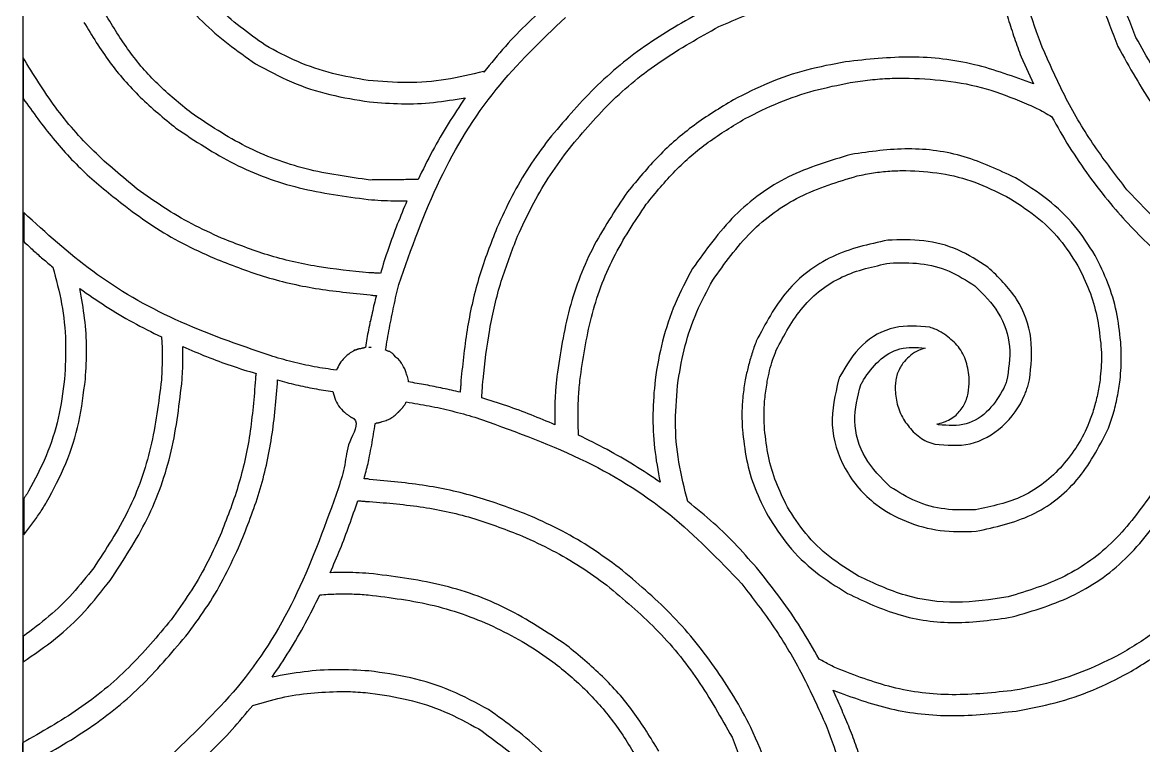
# Model space of a CAD drawing. Extents: x 0 to 371, y 0 to 260.
# Drawn here: x 0 to 42.89, y 94.83 to 122.5 of the extents above; entities that cross this region are included whole.
import ezdxf

# ---------------------------------------------------------------- set-up
doc = ezdxf.new("R2010")
doc.units = 0
doc.layers.add('Layer_1', color=7, linetype='CONTINUOUS')

msp = doc.modelspace()

# ---------------------------------------------------------------- linework, layer by layer
at = {"layer": 'Layer_1', "color": 7}
for points in [[(0.02646, 259.95312), (370.443122, 259.95312), (370.443122, 0.661457), (0.02646, 0.661457)], [(33.921959, 120.371672)], [(33.79897, 116.835452)], [(12.679329, 109.9444)], [(12.756327, 109.967139)], [(12.805937, 109.987292)], [(13.314949, 110.077726)], [(14.684375, 107.976562)], [(12.832292, 104.192814)], [(12.303125, 100.634374)], [(12.170316, 96.897135)]]:
    msp.add_lwpolyline(points, close=True, dxfattribs=at)
for points in [[(0.026355, 121.152502), (0.026355, 119.591873)], [(38.205936, 121.179373), (38.681876, 120.147395)], [(17.647501, 120.59698), (17.647501, 120.623335)], [(0.05271, 115.226248), (0.05271, 114.114689)], [(13.308748, 111.045625), (13.308748, 111.07198)], [(12.726355, 109.960937), (12.7, 109.960937)], [(12.938228, 110.013647), (12.911873, 110.013647)], [(13.335103, 110.066873), (13.255521, 110.066873)], [(13.91698, 109.960937), (13.890625, 109.960937)], [(14.313855, 109.669998), (14.2875, 109.696353), (14.207918, 109.775419)], [(14.763956, 108.743957), (14.763956, 108.796667)], [(36.221561, 108.796667), (36.221561, 108.928959)], [(14.472502, 107.685623), (14.552083, 107.764689)], [(14.261145, 107.47375), (14.2875, 107.500105), (14.367081, 107.579687)], [(13.49375, 107.156457), (13.520105, 107.156457)], [(0.05271, 104.272395), (0.05271, 102.896252)], [(0.026355, 99.007084), (0.026355, 98.028332)], [(0, 94.932397), (0, 94.006356)]]:
    msp.add_lwpolyline(points, dxfattribs=at)
for points, knots in [([(40.719478, 132.529585), (40.54438, 131.267463), (40.195662, 128.75386), (40.569356, 124.985767), (41.471288, 122.692154), (41.910103, 121.576248)], [0, 0, 0, 0, 3.81644, 7.600698, 11.186376, 11.186376, 11.186376, 11.186376]), ([(42.597916, 121.919897), (42.16989, 123.022584), (41.288582, 125.293021), (40.968389, 129.023116), (41.366373, 131.499637), (41.565938, 132.741458)], [0, 0, 0, 0, 3.536436, 7.28153, 11.048228, 11.048228, 11.048228, 11.048228]), ([(4.550627, 126.973335), (4.792689, 126.156256), (5.275008, 124.528194), (6.815104, 122.411746), (8.20977, 121.41812), (8.916252, 120.91479)], [0, 0, 0, 0, 2.544135, 5.069289, 7.661578, 7.661578, 7.661578, 7.661578]), ([(9.286771, 121.628958), (8.644403, 122.08803), (7.372477, 122.997017), (5.971915, 124.931037), (5.518763, 126.415111), (5.291667, 127.158853)], [0, 0, 0, 0, 2.359118, 4.671187, 6.993908, 6.993908, 6.993908, 6.993908]), ([(39.026041, 121.523022), (38.820271, 122.077503), (38.400759, 123.207944), (37.982096, 125.011672), (37.832325, 126.257839), (37.755835, 126.89427)], [0, 0, 0, 0, 1.773057, 3.6148, 5.537175, 5.537175, 5.537175, 5.537175]), ([(26.643335, 122.343127), (27.313955, 122.630169), (28.688615, 123.218559), (30.932812, 123.701973), (32.482497, 123.786831), (33.268253, 123.829858)], [0, 0, 0, 0, 2.184858, 4.4786, 6.83788, 6.83788, 6.83788, 6.83788]), ([(20.293335, 123.34875), (19.979038, 123.069505), (19.347646, 122.508527), (18.455646, 121.595467), (17.918103, 120.931317), (17.647501, 120.59698)], [0, 0, 0, 0, 1.261157, 2.533544, 3.823379, 3.823379, 3.823379, 3.823379]), ([(37.491251, 123.375105), (37.56362, 123.128167), (37.708318, 122.634424), (37.94554, 121.901838), (38.119342, 121.419628), (38.205936, 121.179373)], [0, 0, 0, 0, 0.771955, 1.543494, 2.30961, 2.30961, 2.30961, 2.30961]), ([(6.455937, 119.035835), (6.018172, 119.393754), (5.149031, 120.104366), (4.044085, 121.385496), (3.465178, 122.340757), (3.175, 122.819583)], [0, 0, 0, 0, 1.694336, 3.363942, 5.041931, 5.041931, 5.041931, 5.041931]), ([(14.393437, 112.474478), (14.875468, 113.834979), (15.808596, 116.468668), (17.944126, 119.987644), (19.846342, 121.805026), (20.769791, 122.687292)], [0, 0, 0, 0, 4.325799, 8.373986, 12.193383, 12.193383, 12.193383, 12.193383]), ([(26.24646, 123.057812), (25.460609, 122.619032), (23.900535, 121.747964), (21.835031, 120.043965), (20.698792, 118.698638), (20.134688, 118.030728)], [0, 0, 0, 0, 2.696805, 5.353711, 7.973324, 7.973324, 7.973324, 7.973324]), ([(2.354895, 122.50229), (2.666201, 121.989701), (3.287696, 120.966362), (4.480905, 119.603808), (5.407544, 118.838717), (5.873543, 118.453958)], [0, 0, 0, 0, 1.796934, 3.587419, 5.398736, 5.398736, 5.398736, 5.398736]), ([(20.822501, 117.554272), (21.355009, 118.194436), (22.428859, 119.485386), (24.410597, 121.093153), (25.896015, 121.924748), (26.643335, 122.343127)], [0, 0, 0, 0, 2.494016, 5.029417, 7.596492, 7.596492, 7.596492, 7.596492]), ([(47.386771, 116.099064), (46.747282, 116.636189), (45.460887, 117.716668), (43.847366, 119.692091), (43.016096, 121.17427), (42.597916, 121.919897)], [0, 0, 0, 0, 2.50184, 5.032695, 7.594725, 7.594725, 7.594725, 7.594725]), ([(13.229167, 120.279687), (12.770352, 120.359318), (11.850773, 120.51892), (10.51782, 120.965564), (9.696347, 121.408244), (9.286771, 121.628958)], [0, 0, 0, 0, 1.396029, 2.797991, 4.192053, 4.192053, 4.192053, 4.192053]), ([(42.253751, 116.099064), (41.828339, 116.649907), (40.974187, 117.755901), (39.888724, 119.574628), (39.315387, 120.869527), (39.026041, 121.523022)], [0, 0, 0, 0, 2.086879, 4.19008, 6.332929, 6.332929, 6.332929, 6.332929]), ([(41.910103, 121.576248), (42.349089, 120.788668), (43.220509, 119.225264), (44.918665, 117.153196), (46.268592, 116.023485), (46.937186, 115.46396)], [0, 0, 0, 0, 2.701966, 5.363601, 7.975465, 7.975465, 7.975465, 7.975465]), ([(4.39198, 116.125419), (3.824749, 116.594036), (2.68272, 117.537523), (1.208225, 119.233303), (0.421815, 120.510328), (0.026355, 121.152502)], [0, 0, 0, 0, 2.205062, 4.439538, 6.699793, 6.699793, 6.699793, 6.699793]), ([(31.485416, 120.993855), (30.987056, 120.898747), (29.992797, 120.709001), (28.548267, 120.226947), (27.648889, 119.768022), (27.199373, 119.538647)], [0, 0, 0, 0, 1.521205, 3.0349, 4.547437, 4.547437, 4.547437, 4.547437]), ([(38.681876, 120.147395), (37.935231, 120.423032), (36.425227, 120.980476), (33.966154, 121.268489), (32.321542, 121.08642), (31.485416, 120.993855)], [0, 0, 0, 0, 2.382382, 4.818091, 7.337064, 7.337064, 7.337064, 7.337064]), ([(8.916252, 120.91479), (9.369416, 120.671228), (10.276678, 120.183604), (11.754496, 119.703082), (12.772577, 119.540776), (13.281877, 119.459581)], [0, 0, 0, 0, 1.541296, 3.085767, 4.63181, 4.63181, 4.63181, 4.63181]), ([(17.647501, 120.623335), (17.166128, 120.508811), (16.202719, 120.279606), (14.713379, 120.15757), (13.724284, 120.23895), (13.229167, 120.279687)], [0, 0, 0, 0, 1.483277, 2.968593, 4.457334, 4.457334, 4.457334, 4.457334]), ([(27.648958, 118.824478), (28.076343, 119.037582), (28.92702, 119.46175), (30.279701, 119.919902), (31.206856, 120.106706), (31.670418, 120.200105)], [0, 0, 0, 0, 1.431634, 2.849563, 4.267399, 4.267399, 4.267399, 4.267399]), ([(31.670418, 120.200105), (31.922665, 120.23691), (32.423398, 120.309972), (33.175571, 120.367747), (33.674326, 120.37037), (33.921959, 120.371672)], [0, 0, 0, 0, 0.764628, 1.517857, 2.260617, 2.260617, 2.260617, 2.260617]), ([(33.921959, 120.371672), (34.455537, 120.343797), (35.51156, 120.28863), (37.058056, 119.949317), (38.019235, 119.551388), (38.496875, 119.353645)], [0, 0, 0, 0, 1.601448, 3.169478, 4.718378, 4.718378, 4.718378, 4.718378]), ([(0.026355, 119.591873), (0.396702, 119.073655), (1.13703, 118.03773), (2.446476, 116.64124), (3.444563, 115.855752), (3.942395, 115.46396)], [0, 0, 0, 0, 1.909822, 3.817759, 5.716462, 5.716462, 5.716462, 5.716462]), ([(13.281877, 119.459581), (13.689207, 119.427846), (14.503587, 119.364397), (15.729155, 119.416776), (16.532598, 119.551188), (16.933333, 119.618228)], [0, 0, 0, 0, 1.225052, 2.449256, 3.667467, 3.667467, 3.667467, 3.667467]), ([(16.933333, 119.618228), (16.716, 119.287621), (16.278824, 118.622586), (15.674028, 117.582393), (15.31491, 116.859957), (15.13396, 116.495939)], [0, 0, 0, 0, 1.186835, 2.387384, 3.60669, 3.60669, 3.60669, 3.60669]), ([(27.199373, 119.538647), (26.686784, 119.227341), (25.663445, 118.605846), (24.300891, 117.412637), (23.5358, 116.485998), (23.151041, 116.019998)], [0, 0, 0, 0, 1.796934, 3.587419, 5.398736, 5.398736, 5.398736, 5.398736]), ([(38.496875, 119.353645), (38.598521, 119.308315), (38.798621, 119.219081), (39.085909, 119.061086), (39.275175, 118.956205), (39.370206, 118.903544)], [0, 0, 0, 0, 0.333736, 0.656986, 0.982968, 0.982968, 0.982968, 0.982968]), ([(13.308748, 116.469583), (12.48316, 116.583108), (10.843653, 116.808553), (8.501013, 117.67296), (7.136417, 118.582351), (6.455937, 119.035835)], [0, 0, 0, 0, 2.496034, 4.956791, 7.404469, 7.404469, 7.404469, 7.404469]), ([(23.86521, 115.543542), (24.223128, 115.981307), (24.93374, 116.850448), (26.214871, 117.955393), (27.170132, 118.5343), (27.648958, 118.824478)], [0, 0, 0, 0, 1.694336, 3.363942, 5.041931, 5.041931, 5.041931, 5.041931]), ([(39.370206, 118.903544), (39.590421, 118.512185), (40.030175, 117.730666), (40.787156, 116.619745), (41.342165, 115.919421), (41.619164, 115.569897)], [0, 0, 0, 0, 1.34675, 2.689374, 4.027112, 4.027112, 4.027112, 4.027112]), ([(5.873543, 118.453958), (6.602026, 117.968505), (8.064567, 116.993881), (10.581405, 116.077941), (12.34221, 115.845586), (13.229167, 115.728544)], [0, 0, 0, 0, 2.620006, 5.260071, 7.939734, 7.939734, 7.939734, 7.939734]), ([(20.134688, 118.030728), (19.878079, 117.683804), (19.360601, 116.984197), (18.703884, 115.845063), (18.335332, 115.045333), (18.150313, 114.643855)], [0, 0, 0, 0, 1.293785, 2.609043, 3.934954, 3.934954, 3.934954, 3.934954]), ([(18.944063, 114.326562), (19.119947, 114.708457), (19.469841, 115.468177), (20.099024, 116.548464), (20.582212, 117.220212), (20.822501, 117.554272)], [0, 0, 0, 0, 1.260923, 2.508409, 3.742495, 3.742495, 3.742495, 3.742495]), ([(37.994063, 116.549165), (37.350188, 116.852894), (36.054532, 117.464081), (33.869879, 117.76524), (32.427397, 117.554832), (31.697289, 117.448335)], [0, 0, 0, 0, 2.127579, 4.281279, 6.488593, 6.488593, 6.488593, 6.488593]), ([(31.697289, 117.448335), (30.880172, 117.206266), (29.252008, 116.723927), (27.135333, 115.183911), (26.141601, 113.789199), (25.638228, 113.08271)], [0, 0, 0, 0, 2.544261, 5.069616, 7.661989, 7.661989, 7.661989, 7.661989]), ([(31.935002, 116.62823), (32.141604, 116.67022), (32.552773, 116.753785), (33.176453, 116.823014), (33.592066, 116.831318), (33.79897, 116.835452)], [0, 0, 0, 0, 0.632289, 1.258347, 1.878993, 1.878993, 1.878993, 1.878993]), ([(33.79897, 116.835452), (34.248808, 116.811962), (35.144096, 116.765211), (36.453344, 116.427441), (37.25178, 116.031941), (37.650414, 115.83448)], [0, 0, 0, 0, 1.349385, 2.685609, 4.017932, 4.017932, 4.017932, 4.017932]), ([(15.13396, 116.495939), (14.925284, 116.490355), (14.513882, 116.479347), (13.905302, 116.48628), (13.505665, 116.475095), (13.308748, 116.469583)], [0, 0, 0, 0, 0.626202, 1.234546, 1.825478, 1.825478, 1.825478, 1.825478]), ([(26.405623, 112.633125), (26.86266, 113.275338), (27.767369, 114.546606), (29.699407, 115.952259), (31.186968, 116.402049), (31.935002, 116.62823)], [0, 0, 0, 0, 2.355363, 4.662467, 6.996104, 6.996104, 6.996104, 6.996104]), ([(41.036771, 113.585522), (40.787976, 113.973904), (40.281511, 114.764522), (39.238357, 115.768712), (38.414075, 116.285723), (37.994063, 116.549165)], [0, 0, 0, 0, 1.380479, 2.810201, 4.295596, 4.295596, 4.295596, 4.295596]), ([(7.620207, 114.24698), (7.238271, 114.42287), (6.47844, 114.772789), (5.397942, 115.401905), (4.726082, 115.885124), (4.39198, 116.125419)], [0, 0, 0, 0, 1.261043, 2.508744, 3.74294, 3.74294, 3.74294, 3.74294]), ([(23.151041, 116.019998), (22.672313, 115.306498), (21.709108, 113.87093), (20.797126, 111.399761), (20.550009, 109.668212), (20.425626, 108.796667)], [0, 0, 0, 0, 2.57152, 5.17392, 7.811241, 7.811241, 7.811241, 7.811241]), ([(37.650414, 115.83448), (38.028208, 115.59911), (38.768569, 115.137856), (39.703931, 114.241581), (40.154586, 113.534815), (40.375313, 113.188647)], [0, 0, 0, 0, 1.333601, 2.613455, 3.8421, 3.8421, 3.8421, 3.8421]), ([(52.44021, 109.722709), (51.079758, 110.206381), (48.447375, 111.142254), (44.940436, 113.282606), (43.130259, 115.180219), (42.253751, 116.099064)], [0, 0, 0, 0, 4.327075, 8.372602, 12.170448, 12.170448, 12.170448, 12.170448]), ([(3.942395, 115.46396), (4.287363, 115.2075), (4.982938, 114.690385), (6.119625, 114.028814), (6.923034, 113.663877), (7.328752, 113.479585)], [0, 0, 0, 0, 1.288889, 2.598854, 3.935256, 3.935256, 3.935256, 3.935256]), ([(13.229167, 115.728544), (13.394337, 115.714324), (13.722318, 115.686086), (14.216843, 115.676107), (14.545465, 115.675925), (14.71073, 115.675833)], [0, 0, 0, 0, 0.497214, 0.987323, 1.483148, 1.483148, 1.483148, 1.483148]), ([(14.71073, 115.675833), (14.585739, 115.376507), (14.333744, 114.773032), (13.990539, 113.847663), (13.792963, 113.215636), (13.693738, 112.898224)], [0, 0, 0, 0, 0.97309, 1.961856, 2.959406, 2.959406, 2.959406, 2.959406]), ([(21.325313, 108.796667), (21.444705, 109.608711), (21.682092, 111.223307), (22.523986, 113.532596), (23.419935, 114.875925), (23.86521, 115.543542)], [0, 0, 0, 0, 2.45932, 4.88989, 7.291338, 7.291338, 7.291338, 7.291338]), ([(41.619164, 115.569897), (41.873681, 115.274693), (42.385905, 114.680586), (43.237952, 113.851809), (43.849954, 113.340806), (44.159061, 113.08271)], [0, 0, 0, 0, 1.168937, 2.352526, 3.560394, 3.560394, 3.560394, 3.560394]), ([(9.47229, 109.749064), (8.248719, 110.171691), (5.871438, 110.992816), (2.659097, 112.835318), (0.905686, 114.443783), (0.05271, 115.226248)], [0, 0, 0, 0, 3.879468, 7.537437, 11.002609, 11.002609, 11.002609, 11.002609]), ([(18.150313, 114.643855), (17.91474, 114.035627), (17.437029, 112.802218), (16.987612, 110.834182), (16.846327, 109.482201), (16.774687, 108.796667)], [0, 0, 0, 0, 1.954953, 3.964392, 6.031377, 6.031377, 6.031377, 6.031377]), ([(0.05271, 114.114689), (0.173947, 114.002347), (0.414498, 113.779447), (0.78205, 113.449523), (1.036046, 113.241136), (1.16427, 113.135937)], [0, 0, 0, 0, 0.495869, 0.983865, 1.481374, 1.481374, 1.481374, 1.481374]), ([(13.255521, 112.924064), (12.594137, 112.988712), (11.28837, 113.116346), (9.391619, 113.553844), (8.20433, 114.018418), (7.620207, 114.24698)], [0, 0, 0, 0, 1.992577, 3.933933, 5.813997, 5.813997, 5.813997, 5.813997]), ([(17.621146, 108.823022), (17.692863, 109.467144), (17.834577, 110.739943), (18.273247, 112.58999), (18.722655, 113.753394), (18.944063, 114.326562)], [0, 0, 0, 0, 1.943386, 3.84017, 5.682105, 5.682105, 5.682105, 5.682105]), ([(33.099271, 114.167915), (32.374759, 114.00947), (30.933005, 113.69417), (29.108348, 112.286612), (28.420313, 110.970498), (28.072188, 110.304586)], [0, 0, 0, 0, 2.206894, 4.391638, 6.62917, 6.62917, 6.62917, 6.62917]), ([(36.93573, 113.135937), (36.561969, 113.377973), (35.810091, 113.864868), (34.472357, 114.206771), (33.561179, 114.180986), (33.099271, 114.167915)], [0, 0, 0, 0, 1.329611, 2.674722, 4.057669, 4.057669, 4.057669, 4.057669]), ([(7.328752, 113.479585), (7.950082, 113.235143), (9.211977, 112.738692), (11.225567, 112.276019), (12.609645, 112.144191), (13.308748, 112.077603)], [0, 0, 0, 0, 2.001194, 4.064337, 6.170037, 6.170037, 6.170037, 6.170037]), ([(28.839583, 109.960937), (29.142552, 110.537029), (29.740463, 111.673951), (31.310921, 112.896437), (32.55534, 113.161683), (33.178853, 113.294584)], [0, 0, 0, 0, 1.939308, 3.827231, 5.723082, 5.723082, 5.723082, 5.723082]), ([(33.178853, 113.294584), (33.570714, 113.304016), (34.343374, 113.322616), (35.476512, 113.033481), (36.115477, 112.624457), (36.432918, 112.421252)], [0, 0, 0, 0, 1.173205, 2.313288, 3.43889, 3.43889, 3.43889, 3.43889]), ([(42.016039, 110.27823), (41.972283, 110.662097), (41.884949, 111.428266), (41.54754, 112.543737), (41.207506, 113.237284), (41.036771, 113.585522)], [0, 0, 0, 0, 1.157468, 2.310219, 3.472746, 3.472746, 3.472746, 3.472746]), ([(1.16427, 113.135937), (1.287686, 112.670104), (1.534871, 111.737101), (1.687984, 110.292409), (1.638521, 109.329545), (1.613855, 108.849377)], [0, 0, 0, 0, 1.444482, 2.893114, 4.334161, 4.334161, 4.334161, 4.334161]), ([(13.693738, 112.898224), (13.648006, 112.90021), (13.552884, 112.904341), (13.407245, 112.919704), (13.30667, 112.922594), (13.255521, 112.924064)], [0, 0, 0, 0, 0.137298, 0.285587, 0.439042, 0.439042, 0.439042, 0.439042]), ([(25.638228, 113.08271), (25.401097, 112.640346), (24.926533, 111.755052), (24.460607, 110.314107), (24.188924, 108.895026), (24.099583, 107.519012), (24.149855, 106.203295), (24.312662, 105.34053), (24.394376, 104.907498)], [0, 0, 0, 0, 1.503159, 3.008232, 4.52133, 5.827486, 7.137894, 8.458358, 8.458358, 8.458358, 8.458358]), ([(38.52323, 108.823022), (38.581549, 109.350122), (38.699307, 110.414448), (38.123776, 111.999209), (37.334451, 112.754439), (36.93573, 113.135937)], [0, 0, 0, 0, 1.577662, 3.185635, 4.827022, 4.827022, 4.827022, 4.827022]), ([(40.375313, 113.188647), (40.528488, 112.877685), (40.83322, 112.259046), (41.129114, 111.258181), (41.208599, 110.571488), (41.248644, 110.22552)], [0, 0, 0, 0, 1.03879, 2.066605, 3.11024, 3.11024, 3.11024, 3.11024]), ([(13.890625, 109.960937), (13.938144, 110.243169), (14.033107, 110.807176), (14.207466, 111.643953), (14.331666, 112.198619), (14.393437, 112.474478)], [0, 0, 0, 0, 0.858539, 1.715686, 2.563774, 2.563774, 2.563774, 2.563774]), ([(25.082706, 108.796667), (25.162074, 109.244452), (25.320778, 110.139847), (25.763918, 111.434544), (26.192073, 112.234255), (26.405623, 112.633125)], [0, 0, 0, 0, 1.363155, 2.725773, 4.081693, 4.081693, 4.081693, 4.081693]), ([(36.432918, 112.421252), (36.761431, 112.0965), (37.414216, 111.451189), (37.869036, 110.102903), (37.722754, 109.211255), (37.650414, 108.770312)], [0, 0, 0, 0, 1.374335, 2.730929, 4.058141, 4.058141, 4.058141, 4.058141]), ([(2.407605, 108.849377), (2.430652, 109.236988), (2.476658, 110.010743), (2.40235, 111.173598), (2.26496, 111.935022), (2.196248, 112.315832)], [0, 0, 0, 0, 1.16417, 2.323936, 3.484296, 3.484296, 3.484296, 3.484296]), ([(2.196248, 112.315832), (2.522268, 112.08921), (3.180971, 111.631334), (4.223171, 111.010987), (4.951809, 110.646792), (5.318021, 110.463748)], [0, 0, 0, 0, 1.190935, 2.406212, 3.634184, 3.634184, 3.634184, 3.634184]), ([(13.308748, 112.077603), (13.335011, 112.070497), (13.386907, 112.056454), (13.46717, 112.051391), (13.520051, 112.051296), (13.54646, 112.051248)], [0, 0, 0, 0, 0.081419, 0.160887, 0.240161, 0.240161, 0.240161, 0.240161]), ([(13.54646, 112.051248), (13.514447, 111.943199), (13.449741, 111.724804), (13.382788, 111.386521), (13.333563, 111.159878), (13.308748, 111.045625)], [0, 0, 0, 0, 0.337885, 0.682958, 1.033752, 1.033752, 1.033752, 1.033752]), ([(13.308748, 111.07198), (13.284109, 110.959796), (13.235409, 110.738062), (13.175801, 110.40247), (13.140837, 110.179273), (13.12323, 110.066873)], [0, 0, 0, 0, 0.344544, 0.680993, 1.022307, 1.022307, 1.022307, 1.022307]), ([(34.713127, 110.833752), (34.255123, 110.873897), (33.327894, 110.955172), (32.014134, 110.21629), (31.525346, 109.384048), (31.273543, 108.955314)], [0, 0, 0, 0, 1.356337, 2.745907, 4.222353, 4.222353, 4.222353, 4.222353]), ([(35.269164, 110.569169), (35.211886, 110.604763), (35.094486, 110.677719), (34.908782, 110.768209), (34.777377, 110.812229), (34.713127, 110.833752)], [0, 0, 0, 0, 0.202266, 0.414576, 0.617704, 0.617704, 0.617704, 0.617704]), ([(5.318021, 110.463748), (5.330589, 110.280878), (5.355574, 109.917321), (5.343797, 109.3696), (5.326646, 109.005912), (5.318021, 108.823022)], [0, 0, 0, 0, 0.549632, 1.092699, 1.642048, 1.642048, 1.642048, 1.642048]), ([(28.072188, 110.304586), (28.013865, 110.143936), (27.896949, 109.821891), (27.76033, 109.325719), (27.68608, 108.990577), (27.648958, 108.823022)], [0, 0, 0, 0, 0.512559, 1.027502, 1.54235, 1.54235, 1.54235, 1.54235]), ([(36.221561, 108.928959), (36.186638, 109.154842), (36.118859, 109.593236), (35.782756, 110.1798), (35.440099, 110.439579), (35.269164, 110.569169)], [0, 0, 0, 0, 0.68232, 1.324241, 1.963214, 1.963214, 1.963214, 1.963214]), ([(41.248644, 110.22552), (41.261128, 110.067181), (41.285926, 109.752668), (41.269967, 109.283528), (41.238067, 108.975414), (41.222289, 108.823022)], [0, 0, 0, 0, 0.476174, 0.945835, 1.405453, 1.405453, 1.405453, 1.405453]), ([(41.989168, 108.823022), (42.003385, 108.981976), (42.031954, 109.301395), (42.03678, 109.787507), (42.023009, 110.113325), (42.016039, 110.27823)], [0, 0, 0, 0, 0.478613, 0.961775, 1.45692, 1.45692, 1.45692, 1.45692]), ([(6.111771, 108.849377), (6.118894, 108.984277), (6.133341, 109.257891), (6.137923, 109.672725), (6.138059, 109.952421), (6.138127, 110.093228)], [0, 0, 0, 0, 0.405221, 0.8219, 1.244335, 1.244335, 1.244335, 1.244335]), ([(6.138127, 110.093228), (6.440258, 109.964285), (7.047308, 109.70521), (7.983133, 109.360015), (8.621406, 109.161374), (8.943123, 109.06125)], [0, 0, 0, 0, 0.985399, 1.979893, 2.990599, 2.990599, 2.990599, 2.990599]), ([(12.541353, 109.855), (12.465525, 109.796854), (12.313682, 109.680417), (12.134016, 109.452922), (12.052754, 109.279913), (12.012187, 109.193542)], [0, 0, 0, 0, 0.285942, 0.572589, 0.85835, 0.85835, 0.85835, 0.85835]), ([(12.7, 109.960937), (12.698487, 109.953743), (12.695875, 109.941319), (12.684511, 109.937103), (12.672217, 109.932352), (12.674335, 109.93911), (12.67703, 109.941444), (12.691962, 109.960374), (12.62423, 109.896865), (12.590856, 109.881779), (12.557619, 109.863799), (12.541353, 109.855)], [0, 0, 0, 0, 0.019808, 0.034209, 0.041108, 0.045546, 0.049072, 0.052748, 0.111174, 0.16551, 0.21759, 0.21759, 0.21759, 0.21759]), ([(12.679329, 109.9444), (12.681727, 109.946325), (12.68646, 109.950125), (12.691899, 109.953981), (12.703355, 109.962589), (12.693534, 109.958375), (12.686855, 109.954417), (12.682063, 109.948039), (12.679329, 109.9444)], [0, 0, 0, 0, 0.008785, 0.017344, 0.026486, 0.030553, 0.040391, 0.053457, 0.053457, 0.053457, 0.053457]), ([(12.911873, 110.013647), (12.896547, 110.012521), (12.869227, 110.010513), (12.836146, 109.993013), (12.808364, 109.989238), (12.785782, 109.97931), (12.770339, 109.977823), (12.751182, 109.954072), (12.75316, 109.963681), (12.755099, 109.964949), (12.758195, 109.969874), (12.746814, 109.961219), (12.73861, 109.961662), (12.730808, 109.9612), (12.726355, 109.960937)], [0, 0, 0, 0, 0.045619, 0.081318, 0.10962, 0.130451, 0.150517, 0.169479, 0.172178, 0.174419, 0.176807, 0.18549, 0.195083, 0.207836, 0.207836, 0.207836, 0.207836]), ([(12.756327, 109.967139), (12.758465, 109.968588), (12.763388, 109.971926), (12.769007, 109.977615), (12.784551, 109.989264), (12.77171, 109.984966), (12.763204, 109.980282), (12.758822, 109.971908), (12.756327, 109.967139)], [0, 0, 0, 0, 0.007452, 0.017162, 0.030827, 0.035875, 0.04749, 0.062853, 0.062853, 0.062853, 0.062853]), ([(12.805937, 109.987292), (12.812807, 109.989633), (12.826261, 109.994217), (12.839979, 109.999866), (12.865844, 110.015478), (12.844801, 110.011717), (12.828328, 110.00583), (12.814368, 109.994272), (12.805937, 109.987292)], [0, 0, 0, 0, 0.020705, 0.040545, 0.059399, 0.067243, 0.087897, 0.119394, 0.119394, 0.119394, 0.119394]), ([(13.12323, 110.066873), (13.114234, 110.065086), (13.095571, 110.061377), (13.071799, 110.045651), (13.038257, 110.037926), (13.001459, 110.037062), (12.968441, 110.019854), (12.947492, 110.01555), (12.938228, 110.013647)], [0, 0, 0, 0, 0.027282, 0.056601, 0.083883, 0.129501, 0.1652, 0.193503, 0.193503, 0.193503, 0.193503]), ([(13.255521, 110.066873), (13.262194, 110.067783), (13.275722, 110.069628), (13.294593, 110.077931), (13.308259, 110.077794), (13.314949, 110.077726)], [0, 0, 0, 0, 0.020149, 0.040847, 0.060698, 0.060698, 0.060698, 0.060698]), ([(13.314949, 110.077726), (13.317208, 110.07718), (13.321936, 110.076035), (13.328904, 110.072431), (13.33295, 110.068803), (13.335103, 110.066873)], [0, 0, 0, 0, 0.006958, 0.014565, 0.023215, 0.023215, 0.023215, 0.023215]), ([(14.049271, 109.907711), (14.031777, 109.909446), (13.997597, 109.912838), (13.952121, 109.932311), (13.92806, 109.951911), (13.91698, 109.960937)], [0, 0, 0, 0, 0.052537, 0.102649, 0.145423, 0.145423, 0.145423, 0.145423]), ([(14.207918, 109.775419), (14.206118, 109.782606), (14.202284, 109.79792), (14.177156, 109.809508), (14.152826, 109.830977), (14.12119, 109.856864), (14.083218, 109.879461), (14.060182, 109.898631), (14.049271, 109.907711)], [0, 0, 0, 0, 0.021163, 0.045091, 0.077242, 0.119759, 0.167009, 0.209525, 0.209525, 0.209525, 0.209525]), ([(28.495418, 108.770312), (28.523505, 108.908837), (28.578922, 109.182157), (28.689868, 109.581661), (28.789988, 109.835297), (28.839583, 109.960937)], [0, 0, 0, 0, 0.424009, 0.8366, 1.2416, 1.2416, 1.2416, 1.2416]), ([(32.17323, 108.823022), (32.351997, 109.077132), (32.710153, 109.586234), (33.560669, 110.107188), (34.202824, 110.062593), (34.528125, 110.040002)], [0, 0, 0, 0, 0.929904, 1.863034, 2.821039, 2.821039, 2.821039, 2.821039]), ([(34.528125, 110.040002), (34.416996, 110.003209), (34.194657, 109.929594), (33.910951, 109.718222), (33.757766, 109.544454), (33.681664, 109.458125)], [0, 0, 0, 0, 0.349322, 0.698905, 1.04404, 1.04404, 1.04404, 1.04404]), ([(12.012187, 109.193542), (11.7294, 109.234212), (11.16062, 109.316013), (10.312111, 109.502214), (9.753601, 109.666378), (9.47229, 109.749064)], [0, 0, 0, 0, 0.856909, 1.723537, 2.60302, 2.60302, 2.60302, 2.60302]), ([(14.763956, 108.796667), (14.755192, 108.831628), (14.738125, 108.899706), (14.712485, 108.996948), (14.685627, 109.085538), (14.657235, 109.167818), (14.625312, 109.249276), (14.583932, 109.314293), (14.553961, 109.371076), (14.523782, 109.412833), (14.493788, 109.471196), (14.445847, 109.536367), (14.388416, 109.612038), (14.338691, 109.650692), (14.313855, 109.669998)], [0, 0, 0, 0, 0.108127, 0.210554, 0.301684, 0.385701, 0.471851, 0.563169, 0.616245, 0.66427, 0.717346, 0.81257, 0.906719, 1.000669, 1.000669, 1.000669, 1.000669]), ([(33.681664, 109.458125), (33.639405, 109.394549), (33.55453, 109.266863), (33.458389, 109.053665), (33.43093, 108.900346), (33.417081, 108.823022)], [0, 0, 0, 0, 0.228959, 0.459846, 0.694772, 0.694772, 0.694772, 0.694772]), ([(8.943123, 109.06125), (8.936022, 109.037234), (8.922562, 108.991714), (8.916219, 108.920109), (8.916241, 108.873562), (8.916252, 108.849377)], [0, 0, 0, 0, 0.074946, 0.142053, 0.214631, 0.214631, 0.214631, 0.214631]), ([(31.273543, 108.955314), (31.266307, 108.944184), (31.250267, 108.919512), (31.241424, 108.871906), (31.228019, 108.840081), (31.220833, 108.823022)], [0, 0, 0, 0, 0.039476, 0.087505, 0.142997, 0.142997, 0.142997, 0.142997]), ([(1.613855, 108.849377), (1.546936, 108.348794), (1.41312, 107.347796), (0.947924, 105.898041), (0.474561, 105.007799), (0.238228, 104.563334)], [0, 0, 0, 0, 1.513325, 3.026145, 4.534517, 4.534517, 4.534517, 4.534517]), ([(0.926042, 104.140103), (1.185241, 104.628158), (1.703619, 105.604229), (2.2025, 107.199047), (2.339122, 108.298342), (2.407605, 108.849377)], [0, 0, 0, 0, 1.655627, 3.311125, 4.974999, 4.974999, 4.974999, 4.974999]), ([(5.318021, 108.823022), (5.211104, 107.958313), (4.998509, 106.238919), (4.134555, 103.77378), (3.193468, 102.339771), (2.725415, 101.626562)], [0, 0, 0, 0, 2.610138, 5.190017, 7.742731, 7.742731, 7.742731, 7.742731]), ([(3.360002, 101.150105), (3.86114, 101.915471), (4.866631, 103.451113), (5.798416, 106.085876), (6.006936, 107.924825), (6.111771, 108.849377)], [0, 0, 0, 0, 2.738161, 5.49389, 8.280221, 8.280221, 8.280221, 8.280221]), ([(8.916252, 108.849377), (8.858778, 108.14653), (8.745505, 106.761321), (8.302239, 104.74595), (7.809633, 103.489041), (7.56698, 102.869897)], [0, 0, 0, 0, 2.114445, 4.167261, 6.160141, 6.160141, 6.160141, 6.160141]), ([(8.334375, 102.552604), (8.593041, 103.202274), (9.118453, 104.521906), (9.585701, 106.636818), (9.703629, 108.089075), (9.763228, 108.823022)], [0, 0, 0, 0, 2.095445, 4.256339, 6.464269, 6.464269, 6.464269, 6.464269]), ([(9.763228, 108.823022), (9.994391, 108.757609), (10.457334, 108.626609), (11.165859, 108.484905), (11.641833, 108.410601), (11.879895, 108.373437)], [0, 0, 0, 0, 0.720478, 1.442882, 2.165737, 2.165737, 2.165737, 2.165737]), ([(16.748331, 108.347082), (16.528095, 108.398183), (16.088818, 108.500107), (15.427086, 108.632538), (14.984645, 108.706877), (14.763956, 108.743957)], [0, 0, 0, 0, 0.678238, 1.352795, 2.024117, 2.024117, 2.024117, 2.024117]), ([(16.774687, 108.796667), (16.773122, 108.746008), (16.770048, 108.646532), (16.75297, 108.497217), (16.749896, 108.397741), (16.748331, 108.347082)], [0, 0, 0, 0, 0.151991, 0.298453, 0.450443, 0.450443, 0.450443, 0.450443]), ([(17.568437, 108.136759), (17.575584, 108.215575), (17.589689, 108.371116), (17.599193, 108.600457), (17.613951, 108.750076), (17.621146, 108.823022)], [0, 0, 0, 0, 0.237389, 0.46848, 0.68834, 0.68834, 0.68834, 0.68834]), ([(20.425626, 108.796667), (20.409806, 108.611235), (20.378035, 108.238851), (20.356811, 107.673652), (20.367512, 107.294647), (20.372916, 107.10323)], [0, 0, 0, 0, 0.558295, 1.121167, 1.695522, 1.695522, 1.695522, 1.695522]), ([(21.272603, 106.706355), (21.265656, 106.941826), (21.251879, 107.408842), (21.261305, 108.107009), (21.304016, 108.567208), (21.325313, 108.796667)], [0, 0, 0, 0, 0.706737, 1.401697, 2.092798, 2.092798, 2.092798, 2.092798]), ([(25.45271, 104.166459), (25.323964, 104.667558), (25.065824, 105.672282), (24.939752, 107.236687), (25.034956, 108.275589), (25.082706, 108.796667)], [0, 0, 0, 0, 1.550432, 3.108675, 4.676708, 4.676708, 4.676708, 4.676708]), ([(27.648958, 108.823022), (27.617239, 108.617656), (27.55315, 108.202705), (27.510976, 107.565141), (27.532247, 107.135728), (27.543021, 106.918228)], [0, 0, 0, 0, 0.623305, 1.259418, 1.912297, 1.912297, 1.912297, 1.912297]), ([(28.389998, 106.918228), (28.379186, 107.127257), (28.357748, 107.541704), (28.400513, 108.161664), (28.463801, 108.567546), (28.495418, 108.770312)], [0, 0, 0, 0, 0.62747, 1.244106, 1.859682, 1.859682, 1.859682, 1.859682]), ([(31.220833, 108.823022), (31.087813, 108.251277), (30.820195, 107.100995), (31.383854, 105.348125), (32.468265, 104.081428), (33.790665, 103.361345), (35.108878, 102.990728), (36.022988, 103.015827), (36.486144, 103.028544)], [0, 0, 0, 0, 1.73369, 3.487973, 5.285129, 6.608928, 7.955555, 9.338627, 9.338627, 9.338627, 9.338627]), ([(33.205208, 104.72198), (32.850558, 105.071996), (32.147537, 105.765831), (31.714918, 107.240463), (31.951062, 108.177034), (32.067293, 108.63802)], [0, 0, 0, 0, 1.480055, 2.933911, 4.343136, 4.343136, 4.343136, 4.343136]), ([(32.067293, 108.63802), (32.083268, 108.657331), (32.114943, 108.695623), (32.144655, 108.761029), (32.164068, 108.803146), (32.17323, 108.823022)], [0, 0, 0, 0, 0.074841, 0.148401, 0.214136, 0.214136, 0.214136, 0.214136]), ([(33.417081, 108.823022), (33.409923, 108.787883), (33.395704, 108.71808), (33.390657, 108.611539), (33.387609, 108.336503), (33.44505, 107.890725), (33.66858, 107.304482), (33.942115, 106.993665), (34.078539, 106.838647)], [0, 0, 0, 0, 0.107425, 0.213394, 0.319179, 0.932816, 1.551138, 2.166364, 2.166364, 2.166364, 2.166364]), ([(34.898644, 106.362707), (35.3587, 106.321716), (36.290084, 106.238729), (37.571433, 106.990968), (38.186889, 107.842921), (38.412125, 108.427022), (38.471818, 108.621961), (38.505825, 108.754953), (38.52323, 108.823022)], [0, 0, 0, 0, 1.356337, 2.745907, 4.222353, 4.421742, 4.622772, 4.833539, 4.833539, 4.833539, 4.833539]), ([(35.71875, 107.47375), (35.826808, 107.593758), (36.044687, 107.835729), (36.193805, 108.310811), (36.212316, 108.634829), (36.221561, 108.796667)], [0, 0, 0, 0, 0.479683, 0.967182, 1.45365, 1.45365, 1.45365, 1.45365]), ([(41.222289, 108.823022), (41.192761, 108.633617), (41.134444, 108.259549), (40.991697, 107.710909), (40.656898, 106.745449), (39.870674, 105.480388), (38.334326, 104.24467), (37.085514, 103.981186), (36.459789, 103.849165)], [0, 0, 0, 0, 0.574784, 1.135173, 1.697974, 3.637211, 5.524938, 7.42066, 7.42066, 7.42066, 7.42066]), ([(37.650414, 108.770312), (37.639612, 108.74144), (37.617113, 108.6813), (37.577779, 108.59474), (37.555279, 108.5346), (37.544478, 108.505728)], [0, 0, 0, 0, 0.092457, 0.192584, 0.28504, 0.28504, 0.28504, 0.28504]), ([(41.513228, 106.891873), (41.587445, 107.098742), (41.736747, 107.514897), (41.893919, 108.16219), (41.957401, 108.602622), (41.989168, 108.823022)], [0, 0, 0, 0, 0.65903, 1.325758, 1.993603, 1.993603, 1.993603, 1.993603]), ([(11.879895, 108.373437), (11.905837, 108.262929), (11.95719, 108.044182), (12.135487, 107.75216), (12.300079, 107.601896), (12.382706, 107.526461)], [0, 0, 0, 0, 0.339026, 0.671095, 1.005852, 1.005852, 1.005852, 1.005852]), ([(20.372916, 107.10323), (20.070088, 107.230361), (19.461162, 107.485993), (18.527828, 107.837547), (17.889646, 108.036581), (17.568437, 108.136759)], [0, 0, 0, 0, 0.985287, 1.981207, 2.990437, 2.990437, 2.990437, 2.990437]), ([(37.544478, 108.505728), (37.37237, 108.214675), (37.026211, 107.62928), (36.11298, 107.020146), (35.411095, 107.075386), (35.057291, 107.10323)], [0, 0, 0, 0, 1.011101, 2.033623, 3.072952, 3.072952, 3.072952, 3.072952]), ([(14.367081, 107.579687), (14.374184, 107.581551), (14.389316, 107.585522), (14.401554, 107.609417), (14.413882, 107.63431), (14.442791, 107.637476), (14.453202, 107.663822), (14.465472, 107.677683), (14.472502, 107.685623)], [0, 0, 0, 0, 0.021039, 0.044824, 0.076893, 0.097982, 0.121971, 0.154146, 0.154146, 0.154146, 0.154146]), ([(14.552083, 107.764689), (14.55353, 107.771743), (14.556284, 107.785164), (14.574238, 107.79744), (14.576991, 107.81086), (14.578438, 107.817915)], [0, 0, 0, 0, 0.020831, 0.039629, 0.06046, 0.06046, 0.06046, 0.06046]), ([(14.578438, 107.817915), (14.594099, 107.835064), (14.623846, 107.867637), (14.657179, 107.922465), (14.675455, 107.95882), (14.684375, 107.976562)], [0, 0, 0, 0, 0.069511, 0.132027, 0.191623, 0.191623, 0.191623, 0.191623]), ([(14.684375, 107.976562), (14.975876, 107.928769), (15.561499, 107.832754), (16.436721, 107.64156), (17.013608, 107.476975), (17.303853, 107.394169)], [0, 0, 0, 0, 0.886111, 1.780192, 2.685512, 2.685512, 2.685512, 2.685512]), ([(12.382706, 107.526461), (12.400673, 107.515887), (12.437538, 107.49419), (12.486053, 107.452594), (12.534627, 107.428753), (12.565678, 107.400018), (12.596399, 107.389517), (12.616591, 107.364749), (12.646101, 107.363784), (12.662502, 107.351156), (12.899358, 107.146665), (12.406757, 106.404181), (12.370606, 105.576892), (12.184559, 104.989977), (12.091252, 104.695625)], [0, 0, 0, 0, 0.062452, 0.128147, 0.1906, 0.22351, 0.25325, 0.28616, 0.312616, 0.33609, 0.34655, 1.250986, 2.15172, 3.057959, 3.057959, 3.057959, 3.057959]), ([(13.705623, 107.209167), (13.773767, 107.228338), (13.907474, 107.265955), (14.09729, 107.35177), (14.206588, 107.433136), (14.261145, 107.47375)], [0, 0, 0, 0, 0.212296, 0.416551, 0.620123, 0.620123, 0.620123, 0.620123]), ([(17.303853, 107.394169), (18.664354, 106.912138), (21.298043, 105.97901), (24.817019, 103.843479), (26.6344, 101.941263), (27.516666, 101.017814)], [0, 0, 0, 0, 4.325799, 8.373986, 12.193382, 12.193382, 12.193382, 12.193382]), ([(34.97771, 107.129586), (35.065975, 107.150898), (35.243442, 107.193749), (35.498096, 107.304994), (35.644953, 107.41731), (35.71875, 107.47375)], [0, 0, 0, 0, 0.272258, 0.547403, 0.825325, 0.825325, 0.825325, 0.825325]), ([(13.07052, 105.03979), (13.096885, 105.136703), (13.14948, 105.330029), (13.223434, 105.620267), (13.290915, 105.953882), (13.359962, 106.326912), (13.436238, 106.740678), (13.474521, 107.017439), (13.49375, 107.156457)], [0, 0, 0, 0, 0.301317, 0.601076, 0.898296, 1.322173, 1.739285, 2.160255, 2.160255, 2.160255, 2.160255]), ([(13.520105, 107.156457), (13.528836, 107.163539), (13.546531, 107.177894), (13.584839, 107.183654), (13.620223, 107.180184), (13.653812, 107.188501), (13.677847, 107.203739), (13.69659, 107.207402), (13.705623, 107.209167)], [0, 0, 0, 0, 0.033166, 0.067222, 0.112336, 0.139714, 0.169148, 0.196526, 0.196526, 0.196526, 0.196526]), ([(27.543021, 106.918228), (27.585117, 106.534564), (27.669107, 105.769079), (27.996541, 104.648989), (28.346216, 103.95858), (28.522289, 103.610937)], [0, 0, 0, 0, 1.156641, 2.307721, 3.475184, 3.475184, 3.475184, 3.475184]), ([(29.262813, 103.954586), (29.109624, 104.267566), (28.804799, 104.890355), (28.511499, 105.891717), (28.430478, 106.576225), (28.389998, 106.918228)], [0, 0, 0, 0, 1.044206, 2.07783, 3.109942, 3.109942, 3.109942, 3.109942]), ([(34.078539, 106.838647), (34.158731, 106.765123), (34.316265, 106.620686), (34.59459, 106.456269), (34.796811, 106.394042), (34.898644, 106.362707)], [0, 0, 0, 0, 0.325917, 0.640255, 0.959117, 0.959117, 0.959117, 0.959117]), ([(35.057291, 107.10323), (35.048258, 107.104969), (35.029513, 107.108577), (35.005488, 107.124239), (34.986743, 107.127847), (34.97771, 107.129586)], [0, 0, 0, 0, 0.027378, 0.056812, 0.08419, 0.08419, 0.08419, 0.08419]), ([(36.486144, 103.028544), (37.210657, 103.186989), (38.652411, 103.502289), (40.477067, 104.909847), (41.165103, 106.225961), (41.513228, 106.891873)], [0, 0, 0, 0, 2.206894, 4.391638, 6.62917, 6.62917, 6.62917, 6.62917]), ([(24.394376, 104.907498), (24.068145, 105.12544), (23.407776, 105.566606), (22.364294, 106.16587), (21.638399, 106.525254), (21.272603, 106.706355)], [0, 0, 0, 0, 1.176783, 2.382083, 3.606448, 3.606448, 3.606448, 3.606448]), ([(12.091252, 104.695625), (11.60922, 103.335125), (10.676093, 100.701435), (8.540562, 97.18246), (6.638346, 95.365078), (5.714896, 94.482812)], [0, 0, 0, 0, 4.325799, 8.373986, 12.193383, 12.193383, 12.193383, 12.193383]), ([(13.281877, 105.012919), (13.257906, 105.020019), (13.212513, 105.033465), (13.14108, 105.039828), (13.09466, 105.039803), (13.07052, 105.03979)], [0, 0, 0, 0, 0.074816, 0.141676, 0.21412, 0.21412, 0.21412, 0.21412]), ([(19.446875, 103.610937), (18.807477, 103.855466), (17.507038, 104.352802), (15.432136, 104.815409), (14.004764, 104.946519), (13.281877, 105.012919)], [0, 0, 0, 0, 2.051849, 4.173148, 6.349858, 6.349858, 6.349858, 6.349858]), ([(36.459789, 103.849165), (36.067622, 103.841368), (35.293886, 103.825985), (34.16588, 104.124559), (33.52336, 104.524128), (33.205208, 104.72198)], [0, 0, 0, 0, 1.173483, 2.315256, 3.435152, 3.435152, 3.435152, 3.435152]), ([(0.238228, 104.563334), (0.219049, 104.529845), (0.180968, 104.463355), (0.109971, 104.372373), (0.07189, 104.305883), (0.05271, 104.272395)], [0, 0, 0, 0, 0.115643, 0.229606, 0.345249, 0.345249, 0.345249, 0.345249]), ([(43.233019, 104.510623), (42.769342, 103.86886), (41.853575, 102.60137), (39.926244, 101.194895), (38.44521, 100.741953), (37.703125, 100.515002)], [0, 0, 0, 0, 2.366591, 4.674042, 6.99129, 6.99129, 6.99129, 6.99129]), ([(0.05271, 102.896252), (0.156632, 103.028439), (0.364276, 103.292558), (0.659368, 103.705335), (0.836589, 103.994265), (0.926042, 104.140103)], [0, 0, 0, 0, 0.50443, 1.007892, 1.521021, 1.521021, 1.521021, 1.521021]), ([(11.773958, 101.441044), (11.902807, 101.742666), (12.160506, 102.345916), (12.508767, 103.265471), (12.724546, 103.883974), (12.832292, 104.192814)], [0, 0, 0, 0, 0.983885, 1.967785, 2.949067, 2.949067, 2.949067, 2.949067]), ([(12.832292, 104.192814), (12.882951, 104.191249), (12.982427, 104.188176), (13.131741, 104.171097), (13.231217, 104.168024), (13.281877, 104.166459)], [0, 0, 0, 0, 0.151991, 0.298453, 0.450443, 0.450443, 0.450443, 0.450443]), ([(13.281877, 104.166459), (13.969402, 104.108866), (15.325739, 103.995248), (17.295899, 103.559068), (18.525503, 103.079261), (19.129581, 102.843542)], [0, 0, 0, 0, 2.068676, 4.081043, 6.024413, 6.024413, 6.024413, 6.024413]), ([(28.178125, 101.520625), (27.905584, 101.835335), (27.356402, 102.469489), (26.449484, 103.359585), (25.786834, 103.89599), (25.45271, 104.166459)], [0, 0, 0, 0, 1.248722, 2.516229, 3.805333, 3.805333, 3.805333, 3.805333]), ([(31.988228, 101.308752), (31.610398, 101.544129), (30.869944, 102.00541), (29.934336, 102.901604), (29.483581, 103.608411), (29.262813, 103.954586)], [0, 0, 0, 0, 1.333712, 2.613745, 3.842465, 3.842465, 3.842465, 3.842465]), ([(37.861771, 99.748123), (38.678889, 99.990192), (40.307053, 100.472532), (42.423728, 102.012548), (43.41746, 103.40726), (43.920833, 104.113748)], [0, 0, 0, 0, 2.544261, 5.069616, 7.661989, 7.661989, 7.661989, 7.661989]), ([(22.833748, 101.626562), (22.487985, 101.877996), (21.788109, 102.386935), (20.656963, 103.056547), (19.852855, 103.424941), (19.446875, 103.610937)], [0, 0, 0, 0, 1.282194, 2.595352, 3.934408, 3.934408, 3.934408, 3.934408]), ([(28.522289, 103.610937), (28.771085, 103.222555), (29.27755, 102.431937), (30.320704, 101.427747), (31.144986, 100.910736), (31.564998, 100.647294)], [0, 0, 0, 0, 1.380479, 2.810201, 4.295596, 4.295596, 4.295596, 4.295596]), ([(7.56698, 102.869897), (7.391096, 102.488002), (7.041202, 101.728282), (6.412019, 100.647995), (5.928831, 99.976247), (5.688542, 99.642187)], [0, 0, 0, 0, 1.260923, 2.508409, 3.742495, 3.742495, 3.742495, 3.742495]), ([(6.35, 99.139375), (6.606099, 99.490883), (7.120633, 100.197103), (7.784115, 101.340958), (8.149975, 102.146564), (8.334375, 102.552604)], [0, 0, 0, 0, 1.304167, 2.620229, 3.957614, 3.957614, 3.957614, 3.957614]), ([(19.129581, 102.843542), (19.511476, 102.667658), (20.271197, 102.317764), (21.351484, 101.688581), (22.023231, 101.205393), (22.357291, 100.965104)], [0, 0, 0, 0, 1.260923, 2.508409, 3.742495, 3.742495, 3.742495, 3.742495]), ([(2.725415, 101.626562), (2.461912, 101.294238), (1.938593, 100.634242), (1.032448, 99.753413), (0.361458, 99.255667), (0.026355, 99.007084)], [0, 0, 0, 0, 1.271571, 2.525347, 3.776203, 3.776203, 3.776203, 3.776203]), ([(13.255521, 101.414689), (13.090285, 101.423359), (12.761924, 101.440588), (12.267813, 101.457351), (11.939227, 101.446501), (11.773958, 101.441044)], [0, 0, 0, 0, 0.496425, 0.986509, 1.482449, 1.482449, 1.482449, 1.482449]), ([(20.822501, 98.662919), (20.072826, 99.162566), (18.56785, 100.165608), (15.973433, 101.084307), (14.164443, 101.304203), (13.255521, 101.414689)], [0, 0, 0, 0, 2.695694, 5.411615, 8.154247, 8.154247, 8.154247, 8.154247]), ([(29.077811, 84.693229), (29.24746, 85.947907), (29.584966, 88.444004), (29.150556, 92.141087), (28.085368, 95.318774), (26.530012, 97.850385), (24.852109, 99.928744), (23.503357, 101.063295), (22.833748, 101.626562)], [0, 0, 0, 0, 3.785959, 7.531903, 11.05396, 13.750765, 16.407671, 19.027284, 19.027284, 19.027284, 19.027284]), ([(30.479793, 98.133752), (30.250997, 98.53361), (29.795349, 99.329929), (29.020757, 100.458225), (28.457541, 101.168334), (28.178125, 101.520625)], [0, 0, 0, 0, 1.381657, 2.751578, 4.100345, 4.100345, 4.100345, 4.100345]), ([(37.703125, 100.515002), (37.042806, 100.413793), (35.736958, 100.213641), (33.754425, 100.485551), (32.575205, 101.03517), (31.988228, 101.308752)], [0, 0, 0, 0, 1.997914, 3.95108, 5.886882, 5.886882, 5.886882, 5.886882]), ([(45.772916, 101.600207), (45.414998, 101.162442), (44.704385, 100.293301), (43.423255, 99.188355), (42.467994, 98.609448), (41.989168, 98.31927)], [0, 0, 0, 0, 1.694336, 3.363942, 5.041931, 5.041931, 5.041931, 5.041931]), ([(0.026355, 98.028332), (0.445668, 98.315291), (1.283742, 98.888831), (2.407861, 99.939495), (3.040785, 100.744234), (3.360002, 101.150105)], [0, 0, 0, 0, 1.523003, 3.043998, 4.5917, 4.5917, 4.5917, 4.5917]), ([(22.357291, 100.965104), (22.996781, 100.427979), (24.283175, 99.347499), (25.896697, 97.372076), (26.727967, 95.889897), (27.146146, 95.14427)], [0, 0, 0, 0, 2.50184, 5.032694, 7.594725, 7.594725, 7.594725, 7.594725]), ([(27.516666, 101.017814), (27.942223, 100.465053), (28.796723, 99.355132), (29.877375, 97.534181), (30.45429, 96.243061), (30.744377, 95.593856)], [0, 0, 0, 0, 2.091606, 4.199858, 6.332059, 6.332059, 6.332059, 6.332059]), ([(42.306978, 97.604586), (42.819536, 97.915924), (43.842817, 98.537485), (45.205052, 99.731033), (45.970068, 100.657722), (46.354793, 101.12375)], [0, 0, 0, 0, 1.796894, 3.587356, 5.398685, 5.398685, 5.398685, 5.398685]), ([(9.551355, 97.445939), (9.775809, 97.778219), (10.227, 98.44616), (10.834634, 99.499184), (11.19573, 100.228367), (11.377083, 100.594584)], [0, 0, 0, 0, 1.202709, 2.417652, 3.643478, 3.643478, 3.643478, 3.643478]), ([(11.377083, 100.594584), (11.47912, 100.602536), (11.684002, 100.618504), (11.992857, 100.631714), (12.199567, 100.633486), (12.303125, 100.634374)], [0, 0, 0, 0, 0.307025, 0.616481, 0.927153, 0.927153, 0.927153, 0.927153]), ([(12.303125, 100.634374), (12.406683, 100.633486), (12.613393, 100.631714), (12.922247, 100.618504), (13.127129, 100.602536), (13.229167, 100.594584)], [0, 0, 0, 0, 0.310672, 0.620128, 0.927153, 0.927153, 0.927153, 0.927153]), ([(13.229167, 100.594584), (14.077918, 100.489299), (15.767297, 100.279738), (18.166203, 99.394857), (20.111482, 98.241168), (21.593739, 96.951147), (22.706811, 95.680834), (23.284635, 94.724132), (23.574271, 94.244584)], [0, 0, 0, 0, 2.558717, 5.092941, 7.60668, 9.301016, 10.970622, 12.648611, 12.648611, 12.648611, 12.648611]), ([(31.564998, 100.647294), (32.208873, 100.343565), (33.504528, 99.732378), (35.689182, 99.431219), (37.131664, 99.641626), (37.861771, 99.748123)], [0, 0, 0, 0, 2.127579, 4.281279, 6.488593, 6.488593, 6.488593, 6.488593]), ([(5.688542, 99.642187), (5.166251, 99.016067), (4.112234, 97.752515), (2.183434, 96.162944), (0.730247, 95.343952), (0, 94.932397)], [0, 0, 0, 0, 2.442726, 4.929584, 7.441582, 7.441582, 7.441582, 7.441582]), ([(0.238228, 94.112292), (1.02577, 94.551272), (2.589075, 95.422666), (4.660909, 97.120899), (5.790516, 98.470788), (6.35, 99.139375)], [0, 0, 0, 0, 2.701851, 5.363294, 7.97507, 7.97507, 7.97507, 7.97507]), ([(24.341666, 94.615104), (24.030328, 95.127662), (23.408767, 96.150943), (22.215219, 97.513178), (21.28853, 98.278194), (20.822501, 98.662919)], [0, 0, 0, 0, 1.796894, 3.587356, 5.398686, 5.398686, 5.398686, 5.398686]), ([(41.989168, 98.31927), (41.56178, 98.106134), (40.711089, 97.681898), (39.358456, 97.223435), (38.431275, 97.03656), (37.967708, 96.943127)], [0, 0, 0, 0, 1.431691, 2.8497, 4.267565, 4.267565, 4.267565, 4.267565]), ([(31.141252, 97.790104), (31.06402, 97.826732), (30.911906, 97.898874), (30.695365, 98.021026), (30.55087, 98.096585), (30.479793, 98.133752)], [0, 0, 0, 0, 0.256345, 0.504897, 0.745522, 0.745522, 0.745522, 0.745522]), ([(37.967708, 96.943127), (37.169496, 96.855973), (35.604317, 96.685076), (33.265818, 96.96104), (31.843772, 97.515961), (31.141252, 97.790104)], [0, 0, 0, 0, 2.404851, 4.715566, 6.971672, 6.971672, 6.971672, 6.971672]), ([(13.255521, 97.684167), (12.841491, 97.707129), (12.014799, 97.752977), (10.771844, 97.673341), (9.958444, 97.521788), (9.551355, 97.445939)], [0, 0, 0, 0, 1.243343, 2.482573, 3.724182, 3.724182, 3.724182, 3.724182]), ([(17.83302, 96.202604), (17.360524, 96.460339), (16.41443, 96.976412), (14.860288, 97.462032), (13.790967, 97.610049), (13.255521, 97.684167)], [0, 0, 0, 0, 1.611896, 3.227549, 4.84795, 4.84795, 4.84795, 4.84795]), ([(38.020418, 96.149377), (38.518821, 96.24449), (39.513201, 96.434251), (40.957918, 96.916258), (41.857417, 97.375207), (42.306978, 97.604586)], [0, 0, 0, 0, 1.521336, 3.035266, 4.547924, 4.547924, 4.547924, 4.547924]), ([(31.459061, 95.911665), (31.413103, 96.026611), (31.320624, 96.257907), (31.167068, 96.600313), (31.061777, 96.828607), (31.00896, 96.943127)], [0, 0, 0, 0, 0.371339, 0.747221, 1.125573, 1.125573, 1.125573, 1.125573]), ([(31.00896, 96.943127), (31.736026, 96.677847), (33.206399, 96.141361), (35.602489, 95.886321), (37.204324, 96.060591), (38.020418, 96.149377)], [0, 0, 0, 0, 2.315932, 4.683594, 7.142714, 7.142714, 7.142714, 7.142714]), ([(8.810832, 96.36125), (9.173286, 96.468496), (9.900262, 96.6836), (11.028986, 96.861398), (11.789604, 96.885214), (12.170316, 96.897135)], [0, 0, 0, 0, 1.133192, 2.27285, 3.414926, 3.414926, 3.414926, 3.414926]), ([(12.170316, 96.897135), (12.297199, 96.895819), (12.550834, 96.893188), (12.930624, 96.873438), (13.182785, 96.84961), (13.308748, 96.837707)], [0, 0, 0, 0, 0.380644, 0.760897, 1.140446, 1.140446, 1.140446, 1.140446]), ([(13.308748, 96.837707), (13.791829, 96.7653), (14.759026, 96.620333), (16.165878, 96.163767), (17.029525, 95.696047), (17.4625, 95.461564)], [0, 0, 0, 0, 1.464136, 2.931408, 4.406521, 4.406521, 4.406521, 4.406521]), ([(6.29729, 93.794998), (6.594749, 94.051818), (7.19546, 94.570459), (8.033098, 95.431194), (8.550448, 96.04987), (8.810832, 96.36125)], [0, 0, 0, 0, 1.178583, 2.380117, 3.597619, 3.597619, 3.597619, 3.597619]), ([(22.198645, 90.143542), (21.956576, 90.96066), (21.474236, 92.588824), (19.93422, 94.705499), (18.539508, 95.699231), (17.83302, 96.202604)], [0, 0, 0, 0, 2.544261, 5.069616, 7.661989, 7.661989, 7.661989, 7.661989]), ([(32.199585, 93.768127), (32.13441, 94.012944), (32.004454, 94.501098), (31.760712, 95.218773), (31.559619, 95.680684), (31.459061, 95.911665)], [0, 0, 0, 0, 0.759943, 1.515298, 2.270824, 2.270824, 2.270824, 2.270824]), ([(17.4625, 95.461564), (18.104229, 94.997892), (19.37164, 94.082145), (20.777836, 92.154733), (21.230692, 90.673747), (21.457605, 89.931669)], [0, 0, 0, 0, 2.366487, 4.673792, 6.990994, 6.990994, 6.990994, 6.990994]), ([(30.744377, 95.593856), (30.950145, 95.039419), (31.369639, 93.909103), (31.788337, 92.105554), (31.938097, 90.859511), (32.014583, 90.223124)], [0, 0, 0, 0, 1.772931, 3.614432, 5.536675, 5.536675, 5.536675, 5.536675]), ([(27.146146, 95.14427), (27.568931, 94.058614), (28.440798, 91.819773), (28.77566, 88.137623), (28.395374, 85.685769), (28.20448, 84.455001)], [0, 0, 0, 0, 3.483767, 7.18423, 10.91404, 10.91404, 10.91404, 10.91404])]:
    msp.add_open_spline(points, degree=3, knots=knots, dxfattribs=at)

doc.saveas('drawing.dxf')
